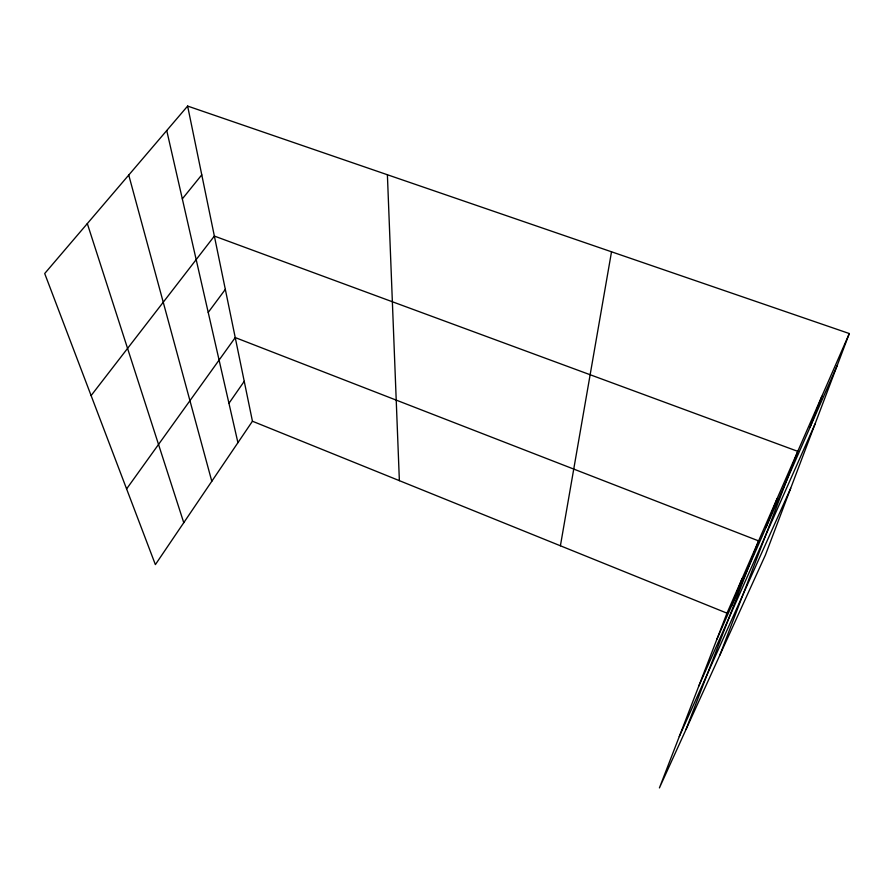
<?xml version="1.0" encoding="UTF-8"?>
<svg xmlns="http://www.w3.org/2000/svg" width="894" height="894" viewBox="0 0 894 894"><rect width="100%" height="100%" fill="white"/><g stroke="black" fill="none" stroke-linecap="round" stroke-linejoin="round"><path stroke-width="1.34" d="M560.404 545.787L611.518 251.795M849.3 333.54L765.398 555.062L659.414 787.927L726.99 613.161L849.3 333.54L187.628 106.073L44.7 273.519L155.377 564.617L252.443 421.23L187.628 106.073M810.087 427.176L821.843 396.31M766.035 527.415L777.076 498.651M719.826 655.19L797.772 451.347L214.37 236.072L91.11 395.573M686.089 729.314L758.593 540.892L235.245 337.574L126.602 488.917M731.627 605.73L741.986 578.854M716.943 639.143L837.197 365.501M698.817 686.022L815.037 424.002M679.272 736.567L790.676 488.314M228.942 403.306L244.241 381.325M208.224 312.419L225.333 289.388M182.331 198.87L201.776 174.844M252.443 421.23L726.99 613.161M87.321 223.589L183.762 522.699M128.747 175.056L211.8 481.274M166.742 130.535L237.927 442.686M387.393 174.743L399.372 480.659"/></g></svg>
